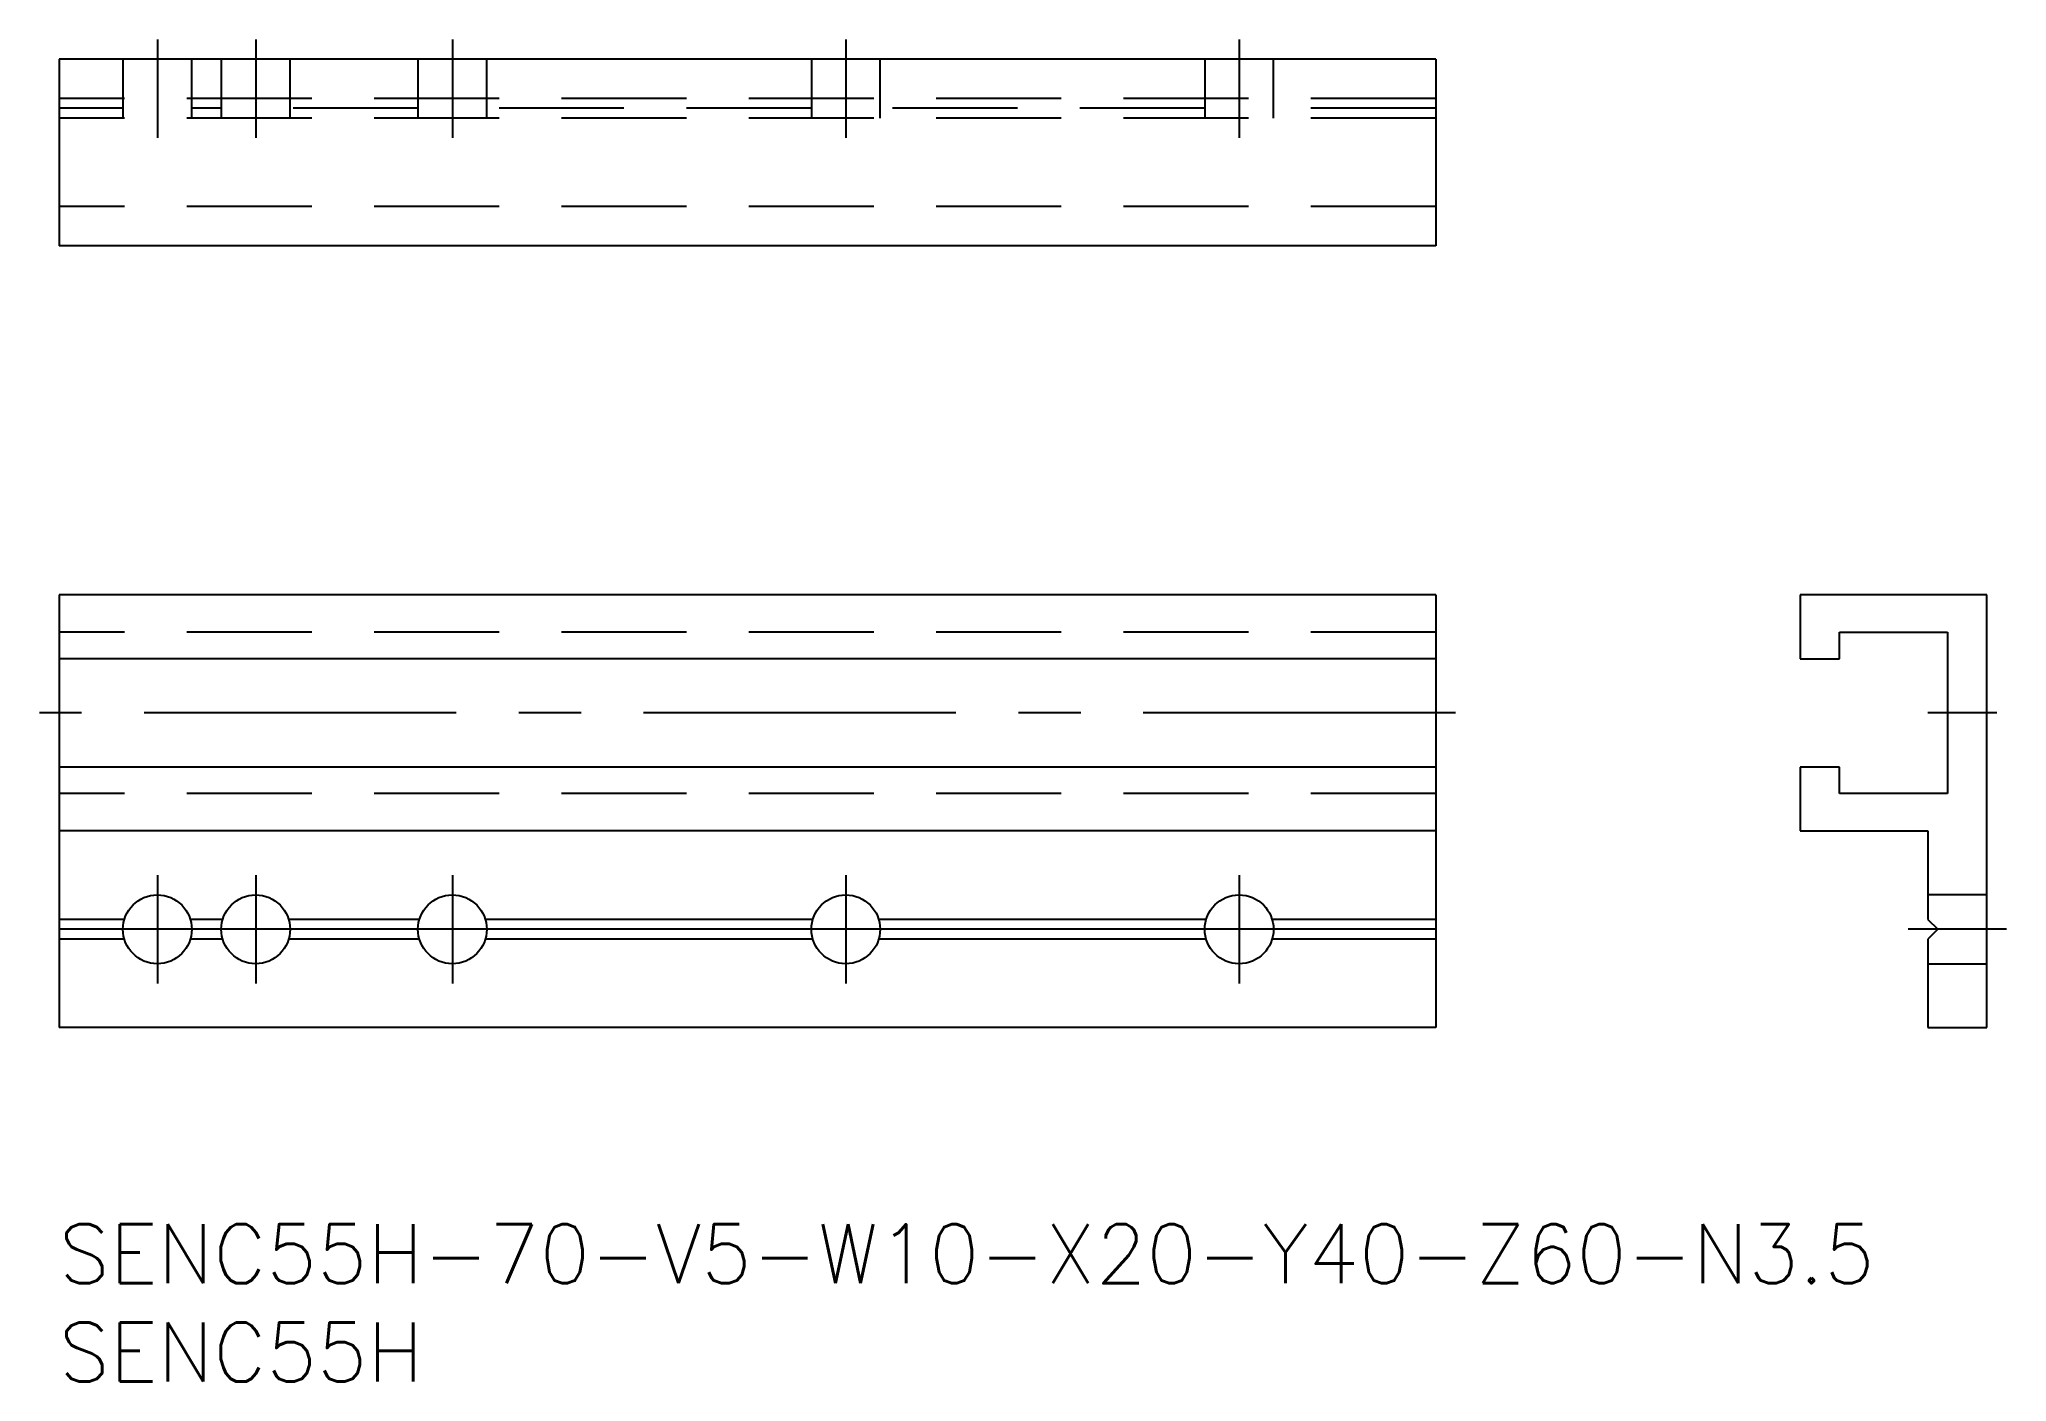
# Model space of a CAD drawing. Extents: x -1 to 99, y -8 to 60.
import ezdxf

# ---------------------------------------------------------------- set-up
doc = ezdxf.new("R2010")
doc.units = 0
doc.header["$LTSCALE"] = 0.5
doc.linetypes.add('CENTER', pattern=[50.8, 31.75, -6.35, 6.35, -6.35])
doc.linetypes.add('DASHED', pattern=[19.05, 12.7, -6.35])
for name, color, linetype in [('MSM_CENTER', 1, 'CENTER'), ('MSM_CONTINUOUS', 7, 'CONTINUOUS'), ('MSM_DASHED', 4, 'DASHED'), ('MSM_PART_NUMBER', 7, 'CONTINUOUS')]:
    doc.layers.add(name, color=color, linetype=linetype)
doc.styles.get("Standard").update_dxf_attribs({"font": 'txt.shx', "height": 1, "bigfont": 'bigfont.shx'})

# ---------------------------------------------------------------- blocks, each defined once
blk = doc.blocks.new('*U37')
at = {"layer": 'MSM_PART_NUMBER'}
blk.add_text('SENC55H-70-V5-W10-X20-Y40-Z60-N3.5', height=3, dxfattribs=at).set_placement((0, -3))
blk = doc.blocks.new('*U38')
at = {"layer": 'MSM_PART_NUMBER'}
blk.add_text('SENC55H', height=3, dxfattribs=at).set_placement((0, -8))

msp = doc.modelspace()

# ---------------------------------------------------------------- linework, layer by layer
at = {"layer": 'MSM_CENTER'}
for p, q in [((5, 60.25), (5, 55.25)), ((10, 60.25), (10, 55.25)), ((20, 60.25), (20, 55.25)), ((40, 60.25), (40, 55.25)), ((60, 60.25), (60, 55.25)), ((71, 26), (-1, 26)), ((98.52, 26), (95.02, 26)), ((5, 17.75), (5, 12.25)), ((10, 17.75), (10, 12.25)), ((20, 17.75), (20, 12.25)), ((40, 17.75), (40, 12.25)), ((60, 17.75), (60, 12.25)), ((12.75, 15), (2.25, 15)), ((22.75, 15), (17.25, 15)), ((42.75, 15), (37.25, 15)), ((62.75, 15), (57.25, 15)), ((99.02, 15), (94.02, 15))]:
    msp.add_line(p, q, dxfattribs=at)
at = {"layer": 'MSM_CONTINUOUS'}
for p, q in [((0, 59.25), (0, 49.75)), ((70, 59.25), (0, 59.25)), ((70, 59.25), (70, 49.75)), ((70, 49.75), (0, 49.75)), ((0, 32), (0, 10)), ((70, 32), (0, 32)), ((70, 32), (70, 10)), ((98.02, 32), (88.52, 32)), ((88.52, 32), (88.52, 28.75)), ((98.02, 10), (98.02, 32)), ((90.52, 28.75), (90.52, 30.1)), ((90.52, 30.1), (96.02, 30.1)), ((96.02, 30.1), (96.02, 21.9)), ((70, 28.75), (0, 28.75)), ((88.52, 28.75), (90.52, 28.75)), ((70, 23.25), (0, 23.25)), ((90.52, 23.25), (88.52, 23.25)), ((88.52, 23.25), (88.52, 20)), ((90.52, 21.9), (90.52, 23.25)), ((96.02, 21.9), (90.52, 21.9)), ((70, 20), (0, 20)), ((88.52, 20), (95.02, 20)), ((95.02, 20), (95.02, 15.5)), ((3.32, 15.5), (0, 15.5)), ((8.32, 15.5), (6.68, 15.5)), ((18.32, 15.5), (11.68, 15.5)), ((38.32, 15.5), (21.68, 15.5)), ((58.32, 15.5), (41.68, 15.5)), ((70, 15.5), (61.68, 15.5)), ((95.02, 15.5), (95.52, 15)), ((3.25, 15), (0, 15)), ((3.32, 14.5), (0, 14.5)), ((8.32, 14.5), (6.68, 14.5)), ((18.32, 14.5), (11.68, 14.5)), ((18.25, 15), (11.75, 15)), ((38.32, 14.5), (21.68, 14.5)), ((38.25, 15), (21.75, 15)), ((58.32, 14.5), (41.68, 14.5)), ((58.25, 15), (41.75, 15)), ((70, 14.5), (61.68, 14.5)), ((70, 15), (61.75, 15)), ((95.52, 15), (95.02, 14.5)), ((95.02, 14.5), (95.02, 10)), ((70, 10), (0, 10)), ((95.02, 10), (98.02, 10))]:
    msp.add_line(p, q, dxfattribs=at)
for centre in [(5, 15), (10, 15), (20, 15), (40, 15), (60, 15)]:
    msp.add_circle(centre, 1.75, dxfattribs=at)
at = {"layer": 'MSM_DASHED'}
for p, q in [((3.25, 59.25), (3.25, 56.25)), ((6.75, 56.25), (6.75, 59.25)), ((8.25, 59.25), (8.25, 56.25)), ((11.75, 56.25), (11.75, 59.25)), ((18.25, 59.25), (18.25, 56.25)), ((21.75, 56.25), (21.75, 59.25)), ((38.25, 59.25), (38.25, 56.25)), ((41.75, 56.25), (41.75, 59.25)), ((58.25, 59.25), (58.25, 56.25)), ((61.75, 56.25), (61.75, 59.25)), ((70, 57.25), (0, 57.25)), ((3.25, 56.75), (0, 56.75)), ((70, 56.25), (0, 56.25)), ((8.25, 56.75), (6.75, 56.75)), ((18.25, 56.75), (11.75, 56.75)), ((38.25, 56.75), (21.75, 56.75)), ((58.25, 56.75), (41.75, 56.75)), ((70, 56.75), (61.75, 56.75)), ((70, 51.75), (0, 51.75)), ((70, 30.1), (0, 30.1)), ((70, 21.9), (0, 21.9)), ((98.02, 16.75), (95.02, 16.75)), ((95.02, 13.25), (98.02, 13.25))]:
    msp.add_line(p, q, dxfattribs=at)

# ---------------------------------------------------------------- block references
at = {"layer": 'MSM_CONTINUOUS'}
for name in ['*U37', '*U38']:
    msp.add_blockref(name, (0, 0), dxfattribs=at)

doc.saveas('drawing.dxf')
